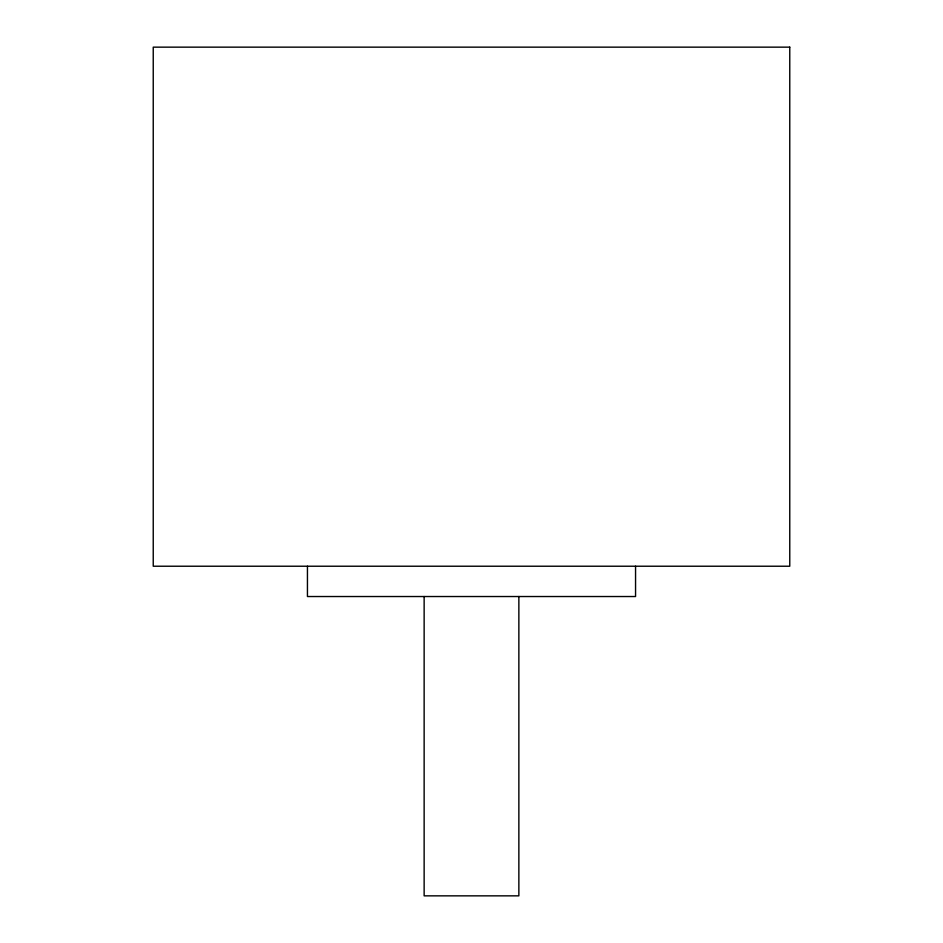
<?xml version="1.0" encoding="UTF-8"?>
<svg xmlns="http://www.w3.org/2000/svg" width="943" height="943" viewBox="0 0 943 943"><rect width="100%" height="100%" fill="white"/><g stroke="black" fill="none" stroke-linecap="round" stroke-linejoin="round"><path stroke-width="1.41" d="M635.558 566.224L635.558 596.53L307.442 596.53L307.442 566.224M518.862 596.53L518.862 895.85L424.138 895.85L424.138 596.53M789.762 47.15L153.237 47.15L153.237 566.224L789.762 566.224L789.762 47.15"/></g></svg>
